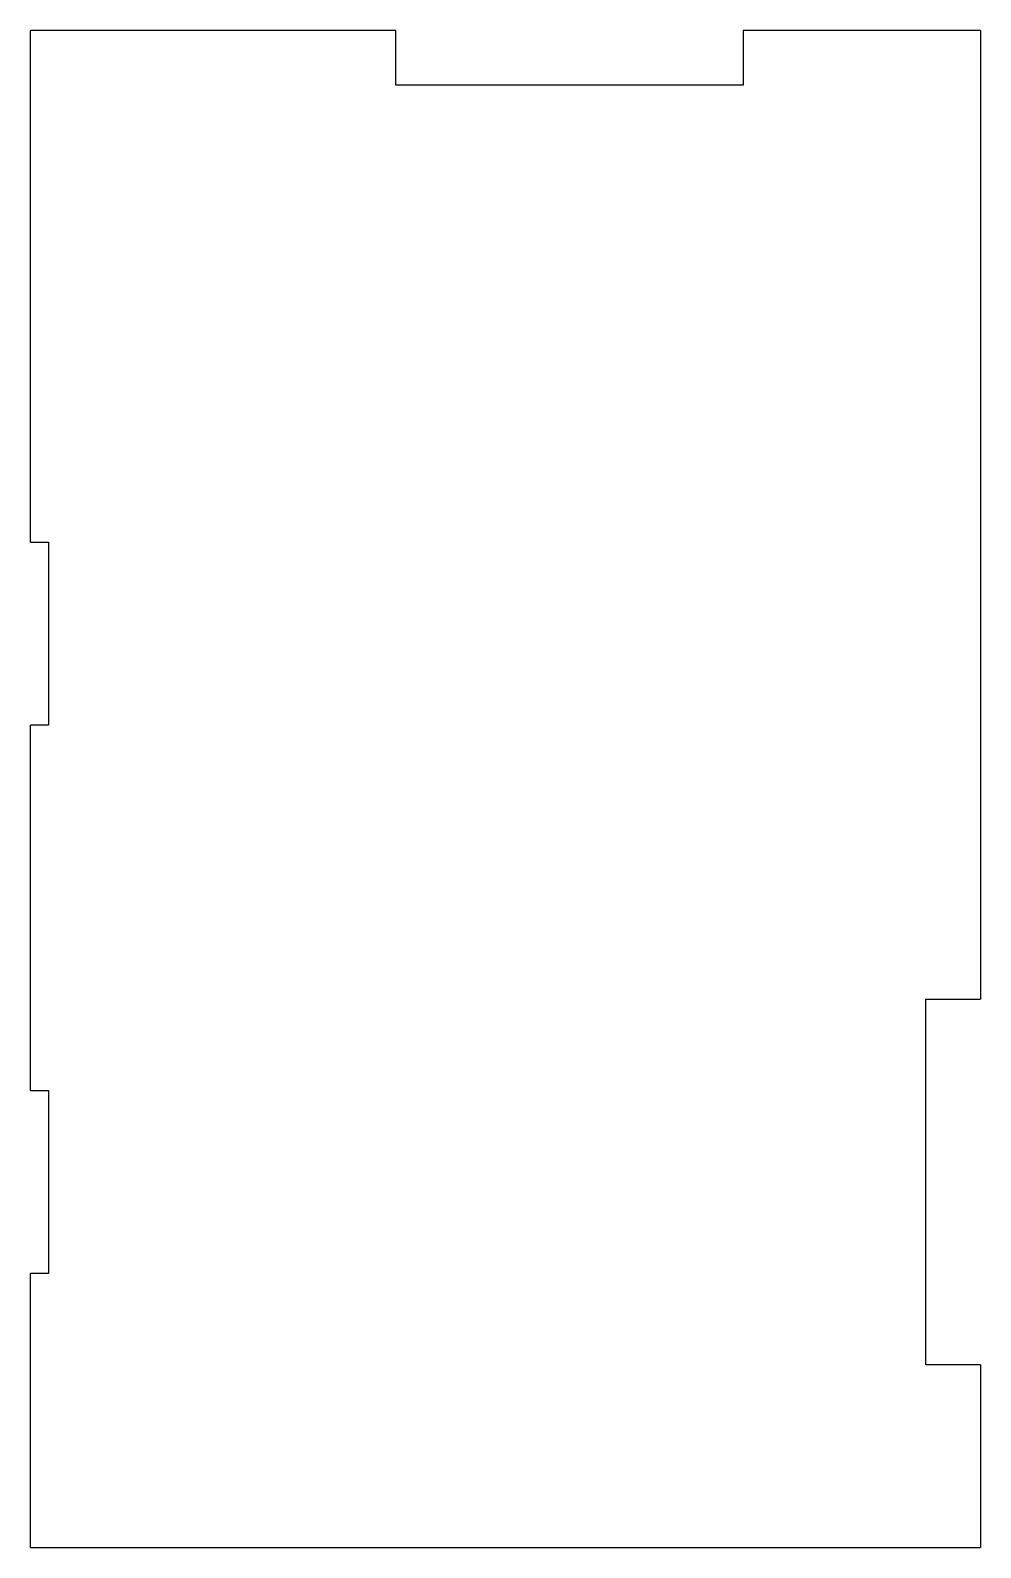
# Model space of a CAD drawing. Header units: millimetres. Extents: x 0 to 52, y 0 to 83.
import ezdxf

# ---------------------------------------------------------------- set-up
doc = ezdxf.new("R2010")
doc.units = ezdxf.units.MM
doc.layers.add('fab_insert', color=7, linetype='Continuous', true_color=0x2d9d39)

msp = doc.modelspace()

# ---------------------------------------------------------------- linework, layer by layer
at = {"layer": 'fab_insert', "color": 1}
for p, q in [((20, 83), (0, 83)), ((0, 55), (0, 83)), ((20, 80), (20, 83)), ((52, 83), (39, 83)), ((39, 83), (39, 80)), ((52, 83), (52, 30)), ((39, 80), (20, 80)), ((0, 55), (1, 55)), ((1, 55), (1, 45)), ((0, 25), (0, 45)), ((1, 45), (0, 45)), ((49, 30), (52, 30)), ((49, 10), (49, 30)), ((0, 25), (1, 25)), ((1, 25), (1, 15)), ((0, 0), (0, 15)), ((1, 15), (0, 15)), ((52, 10), (49, 10)), ((52, 10), (52, 0)), ((0, 0), (52, 0))]:
    msp.add_line(p, q, dxfattribs=at)

doc.saveas('drawing.dxf')
